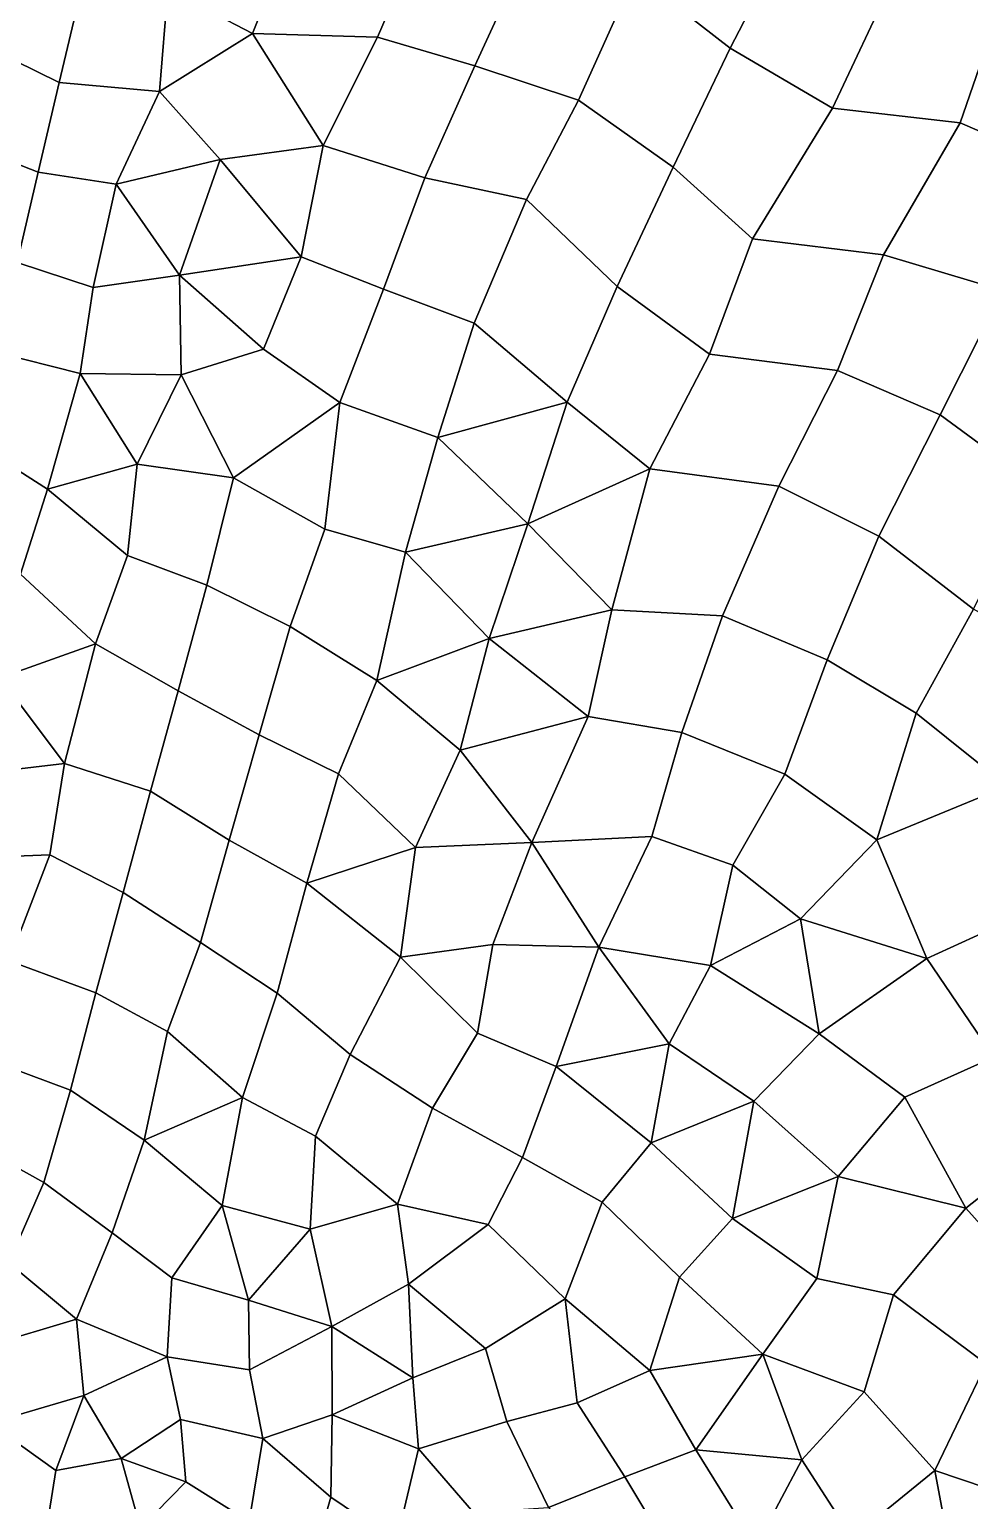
# Model space of a CAD drawing. Extents: x 391089 to 406232, y 6461839 to 6471033.
# Drawn here: x 402570.8 to 402621.2, y 6469745.9 to 6469824.8 of the extents above; entities that cross this region are included whole.
import ezdxf

# ---------------------------------------------------------------- set-up
doc = ezdxf.new("R2010")
doc.units = 0
doc.layers.add('MESH_ELEMS', color=18, linetype='CONTINUOUS')
doc.layers.add('MESH_NODES', color=18, linetype='CONTINUOUS')

msp = doc.modelspace()

# ---------------------------------------------------------------- linework, layer by layer
at = {"layer": 'MESH_ELEMS', "color": 178}
for points in [[(402603.303, 6469827.74, 1.099), (402608.401, 6469823.76, 1.054), (402611.311, 6469829.39, 1.051), (402606.092, 6469834.27, 1.086)], [(402585.131, 6469830.44, 1.31), (402580.855, 6469832.54, 1.29), (402578.254, 6469826.92, 1.267), (402582.798, 6469824.56, 1.26)], [(402589.492, 6469824.35, 1.244), (402592.102, 6469830.42, 1.265), (402585.131, 6469830.44, 1.31), (402582.798, 6469824.56, 1.26)], [(402594.704, 6469822.82, 1.202), (402597.635, 6469829.19, 1.117), (402592.102, 6469830.42, 1.265), (402589.492, 6469824.35, 1.244)], [(402573.575, 6469826.75, 1.242), (402568.573, 6469829.78, 1.12), (402567.628, 6469824.29, 0.926), (402572.443, 6469821.93, 1.468)], [(402600.269, 6469820.98, 1.223), (402603.303, 6469827.74, 1.099), (402597.635, 6469829.19, 1.117), (402594.704, 6469822.82, 1.202)], [(402608.401, 6469823.76, 1.054), (402613.873, 6469820.54, 0.961), (402617.121, 6469827.42, 1.066), (402611.311, 6469829.39, 1.051)], [(402608.401, 6469823.76, 1.054), (402603.303, 6469827.74, 1.099), (402600.269, 6469820.98, 1.223), (402605.349, 6469817.38, 1.116)], [(402577.807, 6469821.45, 1.27), (402578.254, 6469826.92, 1.267), (402573.575, 6469826.75, 1.242), (402572.443, 6469821.93, 1.468)], [(402578.254, 6469826.92, 1.267), (402577.807, 6469821.45, 1.27), (402582.798, 6469824.56, 1.26), (402578.254, 6469826.92, 1.267)], [(402620.727, 6469819.76, 1.076), (402622.952, 6469826.24, 1.129), (402617.121, 6469827.42, 1.066), (402613.873, 6469820.54, 0.961)], [(402626.282, 6469817.36, 1.166), (402629.634, 6469824.36, 1.213), (402622.952, 6469826.24, 1.129), (402620.727, 6469819.76, 1.076)], [(402582.798, 6469824.56, 1.26), (402577.807, 6469821.45, 1.27), (402581.071, 6469817.79, 1.269), (402586.58, 6469818.54, 1.174)], [(402586.58, 6469818.54, 1.174), (402589.492, 6469824.35, 1.244), (402582.798, 6469824.56, 1.26), (402586.58, 6469818.54, 1.174)], [(402592.028, 6469816.82, 1.169), (402594.704, 6469822.82, 1.202), (402589.492, 6469824.35, 1.244), (402586.58, 6469818.54, 1.174)], [(402572.443, 6469821.93, 1.468), (402567.628, 6469824.29, 0.926), (402566.916, 6469818.84, 1.145), (402571.311, 6469817.11, 1.54)], [(402605.349, 6469817.38, 1.116), (402609.593, 6469813.55, 1.042), (402613.873, 6469820.54, 0.961), (402608.401, 6469823.76, 1.054)], [(402597.484, 6469815.65, 1.191), (402600.269, 6469820.98, 1.223), (402594.704, 6469822.82, 1.202), (402592.028, 6469816.82, 1.169)], [(402575.485, 6469816.47, 1.466), (402577.807, 6469821.45, 1.27), (402572.443, 6469821.93, 1.468), (402571.311, 6469817.11, 1.54)], [(402575.485, 6469816.47, 1.466), (402581.071, 6469817.79, 1.269), (402577.807, 6469821.45, 1.27), (402575.485, 6469816.47, 1.466)], [(402605.349, 6469817.38, 1.116), (402600.269, 6469820.98, 1.223), (402597.484, 6469815.65, 1.191), (402602.343, 6469810.98, 1.114)], [(402616.611, 6469812.68, 1.011), (402620.727, 6469819.76, 1.076), (402613.873, 6469820.54, 0.961), (402609.593, 6469813.55, 1.042)], [(402623.003, 6469810.78, 1.116), (402626.282, 6469817.36, 1.166), (402620.727, 6469819.76, 1.076), (402616.611, 6469812.68, 1.011)], [(402566.446, 6469814.31, 1.325), (402570.176, 6469812.28, 1.581), (402571.311, 6469817.11, 1.54), (402566.916, 6469818.84, 1.145)], [(402585.398, 6469812.58, 1.252), (402586.58, 6469818.54, 1.174), (402581.071, 6469817.79, 1.269), (402585.398, 6469812.58, 1.252)], [(402585.398, 6469812.58, 1.252), (402589.813, 6469810.85, 1.144), (402592.028, 6469816.82, 1.169), (402586.58, 6469818.54, 1.174)], [(402581.071, 6469817.79, 1.269), (402575.485, 6469816.47, 1.466), (402578.875, 6469811.59, 1.43), (402581.071, 6469817.79, 1.269)], [(402578.875, 6469811.59, 1.43), (402585.398, 6469812.58, 1.252), (402581.071, 6469817.79, 1.269), (402578.875, 6469811.59, 1.43)], [(402609.593, 6469813.55, 1.042), (402605.349, 6469817.38, 1.116), (402602.343, 6469810.98, 1.114), (402607.281, 6469807.37, 1.066)], [(402575.485, 6469816.47, 1.466), (402571.311, 6469817.11, 1.54), (402570.176, 6469812.28, 1.581), (402574.264, 6469810.94, 1.42)], [(402574.264, 6469810.94, 1.42), (402578.875, 6469811.59, 1.43), (402575.485, 6469816.47, 1.466), (402574.264, 6469810.94, 1.42)], [(402592.028, 6469816.82, 1.169), (402589.813, 6469810.85, 1.144), (402594.67, 6469809.02, 1.099), (402597.484, 6469815.65, 1.191)], [(402594.67, 6469809.02, 1.099), (402599.653, 6469804.78, 1.083), (402602.343, 6469810.98, 1.114), (402597.484, 6469815.65, 1.191)], [(402609.593, 6469813.55, 1.042), (402607.281, 6469807.37, 1.066), (402614.145, 6469806.49, 1.047), (402616.611, 6469812.68, 1.011)], [(402583.389, 6469807.63, 1.216), (402585.398, 6469812.58, 1.252), (402578.875, 6469811.59, 1.43), (402583.389, 6469807.63, 1.216)], [(402583.389, 6469807.63, 1.216), (402587.474, 6469804.77, 1.103), (402589.813, 6469810.85, 1.144), (402585.398, 6469812.58, 1.252)], [(402619.65, 6469804.11, 1.07), (402623.003, 6469810.78, 1.116), (402616.611, 6469812.68, 1.011), (402614.145, 6469806.49, 1.047)], [(402569.028, 6469807.46, 1.367), (402573.552, 6469806.32, 1.224), (402574.264, 6469810.94, 1.42), (402570.176, 6469812.28, 1.581)], [(402578.965, 6469806.26, 1.212), (402578.875, 6469811.59, 1.43), (402574.264, 6469810.94, 1.42), (402573.552, 6469806.32, 1.224)], [(402578.875, 6469811.59, 1.43), (402578.965, 6469806.26, 1.212), (402583.389, 6469807.63, 1.216), (402578.875, 6469811.59, 1.43)], [(402607.281, 6469807.37, 1.066), (402602.343, 6469810.98, 1.114), (402599.653, 6469804.78, 1.083), (402604.098, 6469801.22, 1.09)], [(402592.727, 6469802.89, 1.01), (402594.67, 6469809.02, 1.099), (402589.813, 6469810.85, 1.144), (402587.474, 6469804.77, 1.103)], [(402619.65, 6469804.11, 1.07), (402624.711, 6469800.39, 1.136), (402628.186, 6469806.99, 1.196), (402623.003, 6469810.78, 1.116)], [(402592.727, 6469802.89, 1.01), (402599.653, 6469804.78, 1.083), (402594.67, 6469809.02, 1.099), (402592.727, 6469802.89, 1.01)], [(402573.552, 6469806.32, 1.224), (402569.028, 6469807.46, 1.367), (402567.829, 6469802.66, 1.182), (402571.802, 6469800.12, 1.077)], [(402581.775, 6469800.74, 1.03), (402587.474, 6469804.77, 1.103), (402583.389, 6469807.63, 1.216), (402578.965, 6469806.26, 1.212)], [(402611.001, 6469800.29, 1.055), (402614.145, 6469806.49, 1.047), (402607.281, 6469807.37, 1.066), (402604.098, 6469801.22, 1.09)], [(402573.552, 6469806.32, 1.224), (402571.802, 6469800.12, 1.077), (402576.618, 6469801.47, 0.989), (402573.552, 6469806.32, 1.224)], [(402576.618, 6469801.47, 0.989), (402578.965, 6469806.26, 1.212), (402573.552, 6469806.32, 1.224), (402576.618, 6469801.47, 0.989)], [(402576.618, 6469801.47, 0.989), (402581.775, 6469800.74, 1.03), (402578.965, 6469806.26, 1.212), (402576.618, 6469801.47, 0.989)], [(402616.358, 6469797.6, 1.048), (402619.65, 6469804.11, 1.07), (402614.145, 6469806.49, 1.047), (402611.001, 6469800.29, 1.055)], [(402581.775, 6469800.74, 1.03), (402586.672, 6469797.98, 0.898), (402587.474, 6469804.77, 1.103), (402581.775, 6469800.74, 1.03)], [(402586.672, 6469797.98, 0.898), (402590.995, 6469796.75, 1.035), (402592.727, 6469802.89, 1.01), (402587.474, 6469804.77, 1.103)], [(402592.727, 6469802.89, 1.01), (402597.553, 6469798.27, 1.056), (402599.653, 6469804.78, 1.083), (402592.727, 6469802.89, 1.01)], [(402604.098, 6469801.22, 1.09), (402599.653, 6469804.78, 1.083), (402597.553, 6469798.27, 1.056), (402604.098, 6469801.22, 1.09)], [(402616.358, 6469797.6, 1.048), (402621.433, 6469793.7, 1.102), (402624.711, 6469800.39, 1.136), (402619.65, 6469804.11, 1.07)], [(402566.624, 6469797.85, 1.196), (402570.371, 6469795.56, 0.894), (402571.802, 6469800.12, 1.077), (402567.829, 6469802.66, 1.182)], [(402597.553, 6469798.27, 1.056), (402592.727, 6469802.89, 1.01), (402590.995, 6469796.75, 1.035), (402597.553, 6469798.27, 1.056)], [(402576.618, 6469801.47, 0.989), (402571.802, 6469800.12, 1.077), (402576.091, 6469796.56, 1.008), (402576.618, 6469801.47, 0.989)], [(402576.091, 6469796.56, 1.008), (402580.35, 6469794.98, 0.913), (402581.775, 6469800.74, 1.03), (402576.618, 6469801.47, 0.989)], [(402586.672, 6469797.98, 0.898), (402581.775, 6469800.74, 1.03), (402580.35, 6469794.98, 0.913), (402584.815, 6469792.76, 1.186)], [(402602.052, 6469793.66, 1.097), (402604.098, 6469801.22, 1.09), (402597.553, 6469798.27, 1.056), (402602.052, 6469793.66, 1.097)], [(402607.977, 6469793.33, 1.045), (402611.001, 6469800.29, 1.055), (402604.098, 6469801.22, 1.09), (402602.052, 6469793.66, 1.097)], [(402576.091, 6469796.56, 1.008), (402571.802, 6469800.12, 1.077), (402570.371, 6469795.56, 0.894), (402574.377, 6469791.84, 1.239)], [(402616.358, 6469797.6, 1.048), (402611.001, 6469800.29, 1.055), (402607.977, 6469793.33, 1.045), (402613.601, 6469790.98, 1.02)], [(402590.995, 6469796.75, 1.035), (402586.672, 6469797.98, 0.898), (402584.815, 6469792.76, 1.186), (402589.457, 6469789.87, 1.089)], [(402590.995, 6469796.75, 1.035), (402595.487, 6469792.12, 1.085), (402597.553, 6469798.27, 1.056), (402590.995, 6469796.75, 1.035)], [(402595.487, 6469792.12, 1.085), (402602.052, 6469793.66, 1.097), (402597.553, 6469798.27, 1.056), (402595.487, 6469792.12, 1.085)], [(402621.433, 6469793.7, 1.102), (402616.358, 6469797.6, 1.048), (402613.601, 6469790.98, 1.02), (402618.359, 6469788.11, 1.079)], [(402595.487, 6469792.12, 1.085), (402590.995, 6469796.75, 1.035), (402589.457, 6469789.87, 1.089), (402595.487, 6469792.12, 1.085)], [(402580.35, 6469794.98, 0.913), (402576.091, 6469796.56, 1.008), (402574.377, 6469791.84, 1.239), (402578.816, 6469789.32, 1.181)], [(402570.371, 6469795.56, 0.894), (402569.269, 6469790.01, 1.189), (402574.377, 6469791.84, 1.239), (402570.371, 6469795.56, 0.894)], [(402578.816, 6469789.32, 1.181), (402583.15, 6469786.95, 1.122), (402584.815, 6469792.76, 1.186), (402580.35, 6469794.98, 0.913)], [(402600.784, 6469787.93, 1.068), (402602.052, 6469793.66, 1.097), (402595.487, 6469792.12, 1.085), (402600.784, 6469787.93, 1.068)], [(402605.806, 6469787.08, 1.012), (402607.977, 6469793.33, 1.045), (402602.052, 6469793.66, 1.097), (402600.784, 6469787.93, 1.068)], [(402618.359, 6469788.11, 1.079), (402623.236, 6469784.21, 1.148), (402626.953, 6469790.6, 1.181), (402621.433, 6469793.7, 1.102)], [(402605.806, 6469787.08, 1.012), (402611.326, 6469784.84, 0.981), (402613.601, 6469790.98, 1.02), (402607.977, 6469793.33, 1.045)], [(402583.15, 6469786.95, 1.122), (402587.405, 6469784.87, 0.954), (402589.457, 6469789.87, 1.089), (402584.815, 6469792.76, 1.186)], [(402595.487, 6469792.12, 1.085), (402589.457, 6469789.87, 1.089), (402593.919, 6469786.13, 1.053), (402595.487, 6469792.12, 1.085)], [(402595.487, 6469792.12, 1.085), (402593.919, 6469786.13, 1.053), (402600.784, 6469787.93, 1.068), (402595.487, 6469792.12, 1.085)], [(402572.728, 6469785.41, 1.179), (402574.377, 6469791.84, 1.239), (402569.269, 6469790.01, 1.189), (402572.728, 6469785.41, 1.179)], [(402572.728, 6469785.41, 1.179), (402577.327, 6469783.93, 1.062), (402578.816, 6469789.32, 1.181), (402574.377, 6469791.84, 1.239)], [(402611.326, 6469784.84, 0.981), (402616.251, 6469781.33, 1.045), (402618.359, 6469788.11, 1.079), (402613.601, 6469790.98, 1.02)], [(402568.018, 6469784.87, 1.204), (402572.728, 6469785.41, 1.179), (402569.269, 6469790.01, 1.189), (402568.018, 6469784.87, 1.204)], [(402587.405, 6469784.87, 0.954), (402591.54, 6469780.92, 0.93), (402593.919, 6469786.13, 1.053), (402589.457, 6469789.87, 1.089)], [(402583.15, 6469786.95, 1.122), (402578.816, 6469789.32, 1.181), (402577.327, 6469783.93, 1.062), (402581.54, 6469781.31, 1.063)], [(402616.251, 6469781.33, 1.045), (402623.236, 6469784.21, 1.148), (402618.359, 6469788.11, 1.079), (402616.251, 6469781.33, 1.045)], [(402600.784, 6469787.93, 1.068), (402593.919, 6469786.13, 1.053), (402597.763, 6469781.18, 0.981), (402600.784, 6469787.93, 1.068)], [(402604.199, 6469781.5, 0.956), (402605.806, 6469787.08, 1.012), (402600.784, 6469787.93, 1.068), (402597.763, 6469781.18, 0.981)], [(402587.405, 6469784.87, 0.954), (402583.15, 6469786.95, 1.122), (402581.54, 6469781.31, 1.063), (402585.706, 6469779.01, 0.988)], [(402604.199, 6469781.5, 0.956), (402608.54, 6469779.97, 0.936), (402611.326, 6469784.84, 0.981), (402605.806, 6469787.08, 1.012)], [(402593.919, 6469786.13, 1.053), (402591.54, 6469780.92, 0.93), (402597.763, 6469781.18, 0.981), (402593.919, 6469786.13, 1.053)], [(402571.94, 6469780.52, 1.508), (402572.728, 6469785.41, 1.179), (402568.018, 6469784.87, 1.204), (402567.341, 6469780.34, 1.369)], [(402577.327, 6469783.93, 1.062), (402572.728, 6469785.41, 1.179), (402571.94, 6469780.52, 1.508), (402575.866, 6469778.5, 1.247)], [(402587.405, 6469784.87, 0.954), (402585.706, 6469779.01, 0.988), (402591.54, 6469780.92, 0.93), (402587.405, 6469784.87, 0.954)], [(402616.251, 6469781.33, 1.045), (402611.326, 6469784.84, 0.981), (402608.54, 6469779.97, 0.936), (402612.174, 6469777.09, 0.994)], [(402623.938, 6469777.26, 1.129), (402623.236, 6469784.21, 1.148), (402616.251, 6469781.33, 1.045), (402618.932, 6469774.96, 1.06)], [(402575.866, 6469778.5, 1.247), (402580.001, 6469775.82, 1.125), (402581.54, 6469781.31, 1.063), (402577.327, 6469783.93, 1.062)], [(402580.001, 6469775.82, 1.125), (402584.118, 6469773.1, 1.068), (402585.706, 6469779.01, 0.988), (402581.54, 6469781.31, 1.063)], [(402595.683, 6469775.72, 0.849), (402597.763, 6469781.18, 0.981), (402591.54, 6469780.92, 0.93), (402590.732, 6469775.03, 0.915)], [(402597.763, 6469781.18, 0.981), (402595.683, 6469775.72, 0.849), (402601.355, 6469775.57, 0.89), (402597.763, 6469781.18, 0.981)], [(402601.355, 6469775.57, 0.89), (402604.199, 6469781.5, 0.956), (402597.763, 6469781.18, 0.981), (402601.355, 6469775.57, 0.89)], [(402604.199, 6469781.5, 0.956), (402601.355, 6469775.57, 0.89), (402607.349, 6469774.59, 0.956), (402608.54, 6469779.97, 0.936)], [(402612.174, 6469777.09, 0.994), (402618.932, 6469774.96, 1.06), (402616.251, 6469781.33, 1.045), (402612.174, 6469777.09, 0.994)], [(402571.94, 6469780.52, 1.508), (402567.341, 6469780.34, 1.369), (402569.761, 6469774.84, 1.475), (402571.94, 6469780.52, 1.508)], [(402569.761, 6469774.84, 1.475), (402574.408, 6469773.12, 1.394), (402575.866, 6469778.5, 1.247), (402571.94, 6469780.52, 1.508)], [(402585.706, 6469779.01, 0.988), (402590.732, 6469775.03, 0.915), (402591.54, 6469780.92, 0.93), (402585.706, 6469779.01, 0.988)], [(402608.54, 6469779.97, 0.936), (402607.349, 6469774.59, 0.956), (402612.174, 6469777.09, 0.994), (402608.54, 6469779.97, 0.936)], [(402590.732, 6469775.03, 0.915), (402585.706, 6469779.01, 0.988), (402584.118, 6469773.1, 1.068), (402588.032, 6469769.82, 1.046)], [(402574.408, 6469773.12, 1.394), (402578.238, 6469771.06, 1.291), (402580.001, 6469775.82, 1.125), (402575.866, 6469778.5, 1.247)], [(402613.16, 6469770.93, 1.04), (402612.174, 6469777.09, 0.994), (402607.349, 6469774.59, 0.956), (402613.16, 6469770.93, 1.04)], [(402612.174, 6469777.09, 0.994), (402613.16, 6469770.93, 1.04), (402618.932, 6469774.96, 1.06), (402612.174, 6469777.09, 0.994)], [(402623.938, 6469777.26, 1.129), (402618.932, 6469774.96, 1.06), (402622.52, 6469769.67, 1.114), (402627.566, 6469772.93, 1.176)], [(402584.118, 6469773.1, 1.068), (402580.001, 6469775.82, 1.125), (402578.238, 6469771.06, 1.291), (402582.265, 6469767.51, 1.246)], [(402595.683, 6469775.72, 0.849), (402590.732, 6469775.03, 0.915), (402594.862, 6469770.97, 0.904), (402595.683, 6469775.72, 0.849)], [(402601.355, 6469775.57, 0.89), (402595.683, 6469775.72, 0.849), (402594.862, 6469770.97, 0.904), (402599.071, 6469769.17, 0.922)], [(402599.071, 6469769.17, 0.922), (402605.133, 6469770.39, 0.965), (402601.355, 6469775.57, 0.89), (402599.071, 6469769.17, 0.922)], [(402601.355, 6469775.57, 0.89), (402605.133, 6469770.39, 0.965), (402607.349, 6469774.59, 0.956), (402601.355, 6469775.57, 0.89)], [(402574.408, 6469773.12, 1.394), (402569.761, 6469774.84, 1.475), (402568.516, 6469769.58, 1.535), (402573.04, 6469767.91, 1.51)], [(402594.862, 6469770.97, 0.904), (402590.732, 6469775.03, 0.915), (402588.032, 6469769.82, 1.046), (402592.436, 6469766.95, 1.017)], [(402617.754, 6469767.53, 1.093), (402622.52, 6469769.67, 1.114), (402618.932, 6469774.96, 1.06), (402613.16, 6469770.93, 1.04)], [(402607.349, 6469774.59, 0.956), (402605.133, 6469770.39, 0.965), (402609.67, 6469767.31, 1.04), (402613.16, 6469770.93, 1.04)], [(402573.04, 6469767.91, 1.51), (402576.985, 6469765.22, 1.431), (402578.238, 6469771.06, 1.291), (402574.408, 6469773.12, 1.394)], [(402582.265, 6469767.51, 1.246), (402586.169, 6469765.44, 1.168), (402588.032, 6469769.82, 1.046), (402584.118, 6469773.1, 1.068)], [(402576.985, 6469765.22, 1.431), (402582.265, 6469767.51, 1.246), (402578.238, 6469771.06, 1.291), (402576.985, 6469765.22, 1.431)], [(402594.862, 6469770.97, 0.904), (402592.436, 6469766.95, 1.017), (402597.27, 6469764.3, 1.017), (402599.071, 6469769.17, 0.922)], [(402613.16, 6469770.93, 1.04), (402609.67, 6469767.31, 1.04), (402614.184, 6469763.28, 1.11), (402617.754, 6469767.53, 1.093)], [(402599.071, 6469769.17, 0.922), (402604.156, 6469765.08, 1.019), (402605.133, 6469770.39, 0.965), (402599.071, 6469769.17, 0.922)], [(402605.133, 6469770.39, 0.965), (402604.156, 6469765.08, 1.019), (402609.67, 6469767.31, 1.04), (402605.133, 6469770.39, 0.965)], [(402567.726, 6469765.11, 1.466), (402571.608, 6469762.96, 1.421), (402573.04, 6469767.91, 1.51), (402568.516, 6469769.58, 1.535)], [(402586.169, 6469765.44, 1.168), (402590.56, 6469761.8, 1.154), (402592.436, 6469766.95, 1.017), (402588.032, 6469769.82, 1.046)], [(402601.541, 6469761.91, 1.051), (402604.156, 6469765.08, 1.019), (402599.071, 6469769.17, 0.922), (402597.27, 6469764.3, 1.017)], [(402625.419, 6469765.04, 1.181), (402622.52, 6469769.67, 1.114), (402617.754, 6469767.53, 1.093), (402621.021, 6469761.58, 1.176)], [(402571.608, 6469762.96, 1.421), (402575.275, 6469760.26, 1.378), (402576.985, 6469765.22, 1.431), (402573.04, 6469767.91, 1.51)], [(402582.265, 6469767.51, 1.246), (402576.985, 6469765.22, 1.431), (402581.169, 6469761.72, 1.365), (402582.265, 6469767.51, 1.246)], [(402586.169, 6469765.44, 1.168), (402582.265, 6469767.51, 1.246), (402581.169, 6469761.72, 1.365), (402585.887, 6469760.45, 1.272)], [(402590.56, 6469761.8, 1.154), (402595.431, 6469760.7, 1.095), (402597.27, 6469764.3, 1.017), (402592.436, 6469766.95, 1.017)], [(402604.156, 6469765.08, 1.019), (402608.529, 6469761.02, 1.051), (402609.67, 6469767.31, 1.04), (402604.156, 6469765.08, 1.019)], [(402608.529, 6469761.02, 1.051), (402614.184, 6469763.28, 1.11), (402609.67, 6469767.31, 1.04), (402608.529, 6469761.02, 1.051)], [(402621.021, 6469761.58, 1.176), (402617.754, 6469767.53, 1.093), (402614.184, 6469763.28, 1.11), (402621.021, 6469761.58, 1.176)], [(402575.275, 6469760.26, 1.378), (402578.475, 6469757.84, 1.332), (402581.169, 6469761.72, 1.365), (402576.985, 6469765.22, 1.431)], [(402590.56, 6469761.8, 1.154), (402586.169, 6469765.44, 1.168), (402585.887, 6469760.45, 1.272), (402590.56, 6469761.8, 1.154)], [(402571.608, 6469762.96, 1.421), (402567.726, 6469765.11, 1.466), (402566.272, 6469760.34, 1.354), (402569.731, 6469758.65, 1.321)], [(402601.541, 6469761.91, 1.051), (402605.684, 6469757.89, 1.036), (402608.529, 6469761.02, 1.051), (402604.156, 6469765.08, 1.019)], [(402625.033, 6469757.12, 1.196), (402629.849, 6469760.81, 1.218), (402625.419, 6469765.04, 1.181), (402621.021, 6469761.58, 1.176)], [(402601.541, 6469761.91, 1.051), (402597.27, 6469764.3, 1.017), (402595.431, 6469760.7, 1.095), (402599.559, 6469756.72, 1.094)], [(402575.275, 6469760.26, 1.378), (402571.608, 6469762.96, 1.421), (402569.731, 6469758.65, 1.321), (402573.357, 6469755.63, 1.276)], [(402614.184, 6469763.28, 1.11), (402608.529, 6469761.02, 1.051), (402613.033, 6469757.81, 1.102), (402614.184, 6469763.28, 1.11)], [(402617.143, 6469756.93, 1.144), (402621.021, 6469761.58, 1.176), (402614.184, 6469763.28, 1.11), (402613.033, 6469757.81, 1.102)], [(402581.169, 6469761.72, 1.365), (402578.475, 6469757.84, 1.332), (402582.578, 6469756.65, 1.346), (402581.169, 6469761.72, 1.365)], [(402581.169, 6469761.72, 1.365), (402582.578, 6469756.65, 1.346), (402585.887, 6469760.45, 1.272), (402581.169, 6469761.72, 1.365)], [(402591.163, 6469757.5, 1.198), (402590.56, 6469761.8, 1.154), (402585.887, 6469760.45, 1.272), (402587.047, 6469755.24, 1.291)], [(402591.163, 6469757.5, 1.198), (402595.431, 6469760.7, 1.095), (402590.56, 6469761.8, 1.154), (402591.163, 6469757.5, 1.198)], [(402599.559, 6469756.72, 1.094), (402604.089, 6469752.87, 1.095), (402605.684, 6469757.89, 1.036), (402601.541, 6469761.91, 1.051)], [(402625.033, 6469757.12, 1.196), (402621.021, 6469761.58, 1.176), (402617.143, 6469756.93, 1.144), (402622.125, 6469753.24, 1.173)], [(402595.277, 6469754.06, 1.166), (402599.559, 6469756.72, 1.094), (402595.431, 6469760.7, 1.095), (402591.163, 6469757.5, 1.198)], [(402613.033, 6469757.81, 1.102), (402608.529, 6469761.02, 1.051), (402605.684, 6469757.89, 1.036), (402610.142, 6469753.76, 1.087)], [(402578.475, 6469757.84, 1.332), (402575.275, 6469760.26, 1.378), (402573.357, 6469755.63, 1.276), (402578.218, 6469753.61, 1.263)], [(402587.047, 6469755.24, 1.291), (402585.887, 6469760.45, 1.272), (402582.578, 6469756.65, 1.346), (402587.047, 6469755.24, 1.291)], [(402573.357, 6469755.63, 1.276), (402569.731, 6469758.65, 1.321), (402568.569, 6469754.2, 1.207), (402573.357, 6469755.63, 1.276)], [(402582.578, 6469756.65, 1.346), (402578.475, 6469757.84, 1.332), (402578.218, 6469753.61, 1.263), (402582.634, 6469752.92, 1.27)], [(402587.047, 6469755.24, 1.291), (402591.397, 6469752.49, 1.238), (402591.163, 6469757.5, 1.198), (402587.047, 6469755.24, 1.291)], [(402591.397, 6469752.49, 1.238), (402595.277, 6469754.06, 1.166), (402591.163, 6469757.5, 1.198), (402591.397, 6469752.49, 1.238)], [(402604.089, 6469752.87, 1.095), (402610.142, 6469753.76, 1.087), (402605.684, 6469757.89, 1.036), (402604.089, 6469752.87, 1.095)], [(402615.586, 6469751.73, 1.14), (402617.143, 6469756.93, 1.144), (402613.033, 6469757.81, 1.102), (402610.142, 6469753.76, 1.087)], [(402582.578, 6469756.65, 1.346), (402582.634, 6469752.92, 1.27), (402587.047, 6469755.24, 1.291), (402582.578, 6469756.65, 1.346)], [(402600.19, 6469751.15, 1.145), (402599.559, 6469756.72, 1.094), (402595.277, 6469754.06, 1.166), (402596.434, 6469750.14, 1.188)], [(402600.19, 6469751.15, 1.145), (402604.089, 6469752.87, 1.095), (402599.559, 6469756.72, 1.094), (402600.19, 6469751.15, 1.145)], [(402615.586, 6469751.73, 1.14), (402619.374, 6469747.51, 1.174), (402622.125, 6469753.24, 1.173), (402617.143, 6469756.93, 1.144)], [(402568.703, 6469750.05, 1.115), (402573.749, 6469751.54, 1.188), (402573.357, 6469755.63, 1.276), (402568.569, 6469754.2, 1.207)], [(402573.357, 6469755.63, 1.276), (402573.749, 6469751.54, 1.188), (402578.218, 6469753.61, 1.263), (402573.357, 6469755.63, 1.276)], [(402587.073, 6469750.51, 1.239), (402587.047, 6469755.24, 1.291), (402582.634, 6469752.92, 1.27), (402583.35, 6469749.23, 1.212)], [(402587.047, 6469755.24, 1.291), (402587.073, 6469750.51, 1.239), (402591.397, 6469752.49, 1.238), (402587.047, 6469755.24, 1.291)], [(402573.749, 6469751.54, 1.188), (402575.757, 6469748.16, 1.139), (402578.931, 6469750.25, 1.205), (402578.218, 6469753.61, 1.263)], [(402578.931, 6469750.25, 1.205), (402583.35, 6469749.23, 1.212), (402582.634, 6469752.92, 1.27), (402578.218, 6469753.61, 1.263)], [(402591.397, 6469752.49, 1.238), (402591.698, 6469748.68, 1.208), (402596.434, 6469750.14, 1.188), (402595.277, 6469754.06, 1.166)], [(402604.089, 6469752.87, 1.095), (402606.556, 6469748.63, 1.165), (402610.142, 6469753.76, 1.087), (402604.089, 6469752.87, 1.095)], [(402610.142, 6469753.76, 1.087), (402606.556, 6469748.63, 1.165), (402612.244, 6469748.09, 1.167), (402610.142, 6469753.76, 1.087)], [(402612.244, 6469748.09, 1.167), (402615.586, 6469751.73, 1.14), (402610.142, 6469753.76, 1.087), (402612.244, 6469748.09, 1.167)], [(402602.759, 6469747.17, 1.191), (402606.556, 6469748.63, 1.165), (402604.089, 6469752.87, 1.095), (402600.19, 6469751.15, 1.145)], [(402626.305, 6469749.92, 1.215), (402622.125, 6469753.24, 1.173), (402619.374, 6469747.51, 1.174), (402624.97, 6469745.63, 1.202)], [(402587.073, 6469750.51, 1.239), (402591.698, 6469748.68, 1.208), (402591.397, 6469752.49, 1.238), (402587.073, 6469750.51, 1.239)], [(402573.749, 6469751.54, 1.188), (402568.703, 6469750.05, 1.115), (402572.26, 6469747.51, 1.116), (402573.749, 6469751.54, 1.188)], [(402575.757, 6469748.16, 1.139), (402573.749, 6469751.54, 1.188), (402572.26, 6469747.51, 1.116), (402575.757, 6469748.16, 1.139)], [(402600.19, 6469751.15, 1.145), (402596.434, 6469750.14, 1.188), (402598.662, 6469745.54, 1.213), (402602.759, 6469747.17, 1.191)], [(402612.244, 6469748.09, 1.167), (402614.931, 6469743.9, 1.209), (402619.374, 6469747.51, 1.174), (402615.586, 6469751.73, 1.14)], [(402575.757, 6469748.16, 1.139), (402579.215, 6469746.91, 1.136), (402578.931, 6469750.25, 1.205), (402575.757, 6469748.16, 1.139)], [(402583.35, 6469749.23, 1.212), (402578.931, 6469750.25, 1.205), (402579.215, 6469746.91, 1.136), (402582.61, 6469744.78, 1.117)], [(402583.35, 6469749.23, 1.212), (402586.998, 6469746.08, 1.17), (402587.073, 6469750.51, 1.239), (402583.35, 6469749.23, 1.212)], [(402586.998, 6469746.08, 1.17), (402590.512, 6469743.72, 1.154), (402591.698, 6469748.68, 1.208), (402587.073, 6469750.51, 1.239)], [(402572.26, 6469747.51, 1.116), (402568.703, 6469750.05, 1.115), (402567.289, 6469745.37, 1.089), (402571.712, 6469744.14, 1.117)], [(402594.639, 6469745.26, 1.192), (402598.662, 6469745.54, 1.213), (402596.434, 6469750.14, 1.188), (402591.698, 6469748.68, 1.208)], [(402586.998, 6469746.08, 1.17), (402583.35, 6469749.23, 1.212), (402582.61, 6469744.78, 1.117), (402586.004, 6469742.65, 1.114)], [(402591.698, 6469748.68, 1.208), (402590.512, 6469743.72, 1.154), (402594.639, 6469745.26, 1.192), (402591.698, 6469748.68, 1.208)], [(402571.712, 6469744.14, 1.117), (402576.79, 6469744.42, 1.103), (402575.757, 6469748.16, 1.139), (402572.26, 6469747.51, 1.116)], [(402576.79, 6469744.42, 1.103), (402579.215, 6469746.91, 1.136), (402575.757, 6469748.16, 1.139), (402576.79, 6469744.42, 1.103)], [(402606.556, 6469748.63, 1.165), (402602.759, 6469747.17, 1.191), (402605.179, 6469743.12, 1.251), (402609.774, 6469743.44, 1.244)], [(402606.556, 6469748.63, 1.165), (402609.774, 6469743.44, 1.244), (402612.244, 6469748.09, 1.167), (402606.556, 6469748.63, 1.165)], [(402614.931, 6469743.9, 1.209), (402612.244, 6469748.09, 1.167), (402609.774, 6469743.44, 1.244), (402614.931, 6469743.9, 1.209)], [(402602.759, 6469747.17, 1.191), (402598.662, 6469745.54, 1.213), (402601.703, 6469742.01, 1.237), (402605.179, 6469743.12, 1.251)], [(402620.45, 6469741.69, 1.185), (402619.374, 6469747.51, 1.174), (402614.931, 6469743.9, 1.209), (402620.45, 6469741.69, 1.185)], [(402619.374, 6469747.51, 1.174), (402620.45, 6469741.69, 1.185), (402624.97, 6469745.63, 1.202), (402619.374, 6469747.51, 1.174)], [(402581.121, 6469742.32, 1.077), (402582.61, 6469744.78, 1.117), (402579.215, 6469746.91, 1.136), (402576.79, 6469744.42, 1.103)], [(402590.512, 6469743.72, 1.154), (402586.998, 6469746.08, 1.17), (402586.004, 6469742.65, 1.114), (402589.399, 6469740.52, 1.12)]]:
    msp.add_3dface(points, dxfattribs=at)
at = {"layer": 'MESH_NODES', "color": 18}
for p in [(402582.798, 6469824.56, 1.26), (402589.492, 6469824.35, 1.244), (402608.401, 6469823.76, 1.054), (402594.704, 6469822.82, 1.202), (402572.443, 6469821.93, 1.468), (402577.807, 6469821.45, 1.27), (402600.269, 6469820.98, 1.223), (402613.873, 6469820.54, 0.961), (402620.727, 6469819.76, 1.076), (402586.58, 6469818.54, 1.174), (402581.071, 6469817.79, 1.269), (402605.349, 6469817.38, 1.116), (402571.311, 6469817.11, 1.54), (402575.485, 6469816.47, 1.466), (402592.028, 6469816.82, 1.169), (402597.484, 6469815.65, 1.191), (402609.593, 6469813.55, 1.042), (402585.398, 6469812.58, 1.252), (402616.611, 6469812.68, 1.011), (402574.264, 6469810.94, 1.42), (402578.875, 6469811.59, 1.43), (402602.343, 6469810.98, 1.114), (402589.813, 6469810.85, 1.144), (402594.67, 6469809.02, 1.099), (402583.389, 6469807.63, 1.216), (402607.281, 6469807.37, 1.066), (402573.552, 6469806.32, 1.224), (402578.965, 6469806.26, 1.212), (402614.145, 6469806.49, 1.047), (402587.474, 6469804.77, 1.103), (402599.653, 6469804.78, 1.083), (402619.65, 6469804.11, 1.07), (402592.727, 6469802.89, 1.01), (402576.618, 6469801.47, 0.989), (402581.775, 6469800.74, 1.03), (402604.098, 6469801.22, 1.09), (402571.802, 6469800.12, 1.077), (402611.001, 6469800.29, 1.055), (402586.672, 6469797.98, 0.898), (402597.553, 6469798.27, 1.056), (402616.358, 6469797.6, 1.048), (402590.995, 6469796.75, 1.035), (402576.091, 6469796.56, 1.008), (402580.35, 6469794.98, 0.913), (402602.052, 6469793.66, 1.097), (402607.977, 6469793.33, 1.045), (402584.815, 6469792.76, 1.186), (402595.487, 6469792.12, 1.085), (402574.377, 6469791.84, 1.239), (402613.601, 6469790.98, 1.02), (402589.457, 6469789.87, 1.089), (402578.816, 6469789.32, 1.181), (402618.359, 6469788.11, 1.079), (402600.784, 6469787.93, 1.068), (402583.15, 6469786.95, 1.122), (402605.806, 6469787.08, 1.012), (402593.919, 6469786.13, 1.053), (402572.728, 6469785.41, 1.179), (402587.405, 6469784.87, 0.954), (402611.326, 6469784.84, 0.981), (402577.327, 6469783.93, 1.062), (402581.54, 6469781.31, 1.063), (402597.763, 6469781.18, 0.981), (402604.199, 6469781.5, 0.956), (402616.251, 6469781.33, 1.045), (402571.94, 6469780.52, 1.508), (402591.54, 6469780.92, 0.93), (402608.54, 6469779.97, 0.936), (402585.706, 6469779.01, 0.988), (402575.866, 6469778.5, 1.247), (402612.174, 6469777.09, 0.994), (402580.001, 6469775.82, 1.125), (402595.683, 6469775.72, 0.849), (402601.355, 6469775.57, 0.89), (402590.732, 6469775.03, 0.915), (402618.932, 6469774.96, 1.06), (402607.349, 6469774.59, 0.956), (402574.408, 6469773.12, 1.394), (402584.118, 6469773.1, 1.068), (402578.238, 6469771.06, 1.291), (402594.862, 6469770.97, 0.904), (402613.16, 6469770.93, 1.04), (402605.133, 6469770.39, 0.965), (402588.032, 6469769.82, 1.046), (402599.071, 6469769.17, 0.922), (402573.04, 6469767.91, 1.51), (402582.265, 6469767.51, 1.246), (402592.436, 6469766.95, 1.017), (402609.67, 6469767.31, 1.04), (402617.754, 6469767.53, 1.093), (402576.985, 6469765.22, 1.431), (402586.169, 6469765.44, 1.168), (402604.156, 6469765.08, 1.019), (402597.27, 6469764.3, 1.017), (402571.608, 6469762.96, 1.421), (402614.184, 6469763.28, 1.11), (402581.169, 6469761.72, 1.365), (402590.56, 6469761.8, 1.154), (402601.541, 6469761.91, 1.051), (402621.021, 6469761.58, 1.176), (402595.431, 6469760.7, 1.095), (402608.529, 6469761.02, 1.051), (402575.275, 6469760.26, 1.378), (402585.887, 6469760.45, 1.272), (402578.475, 6469757.84, 1.332), (402591.163, 6469757.5, 1.198), (402605.684, 6469757.89, 1.036), (402613.033, 6469757.81, 1.102), (402582.578, 6469756.65, 1.346), (402599.559, 6469756.72, 1.094), (402617.143, 6469756.93, 1.144), (402573.357, 6469755.63, 1.276), (402587.047, 6469755.24, 1.291), (402578.218, 6469753.61, 1.263), (402595.277, 6469754.06, 1.166), (402610.142, 6469753.76, 1.087), (402582.634, 6469752.92, 1.27), (402604.089, 6469752.87, 1.095), (402591.397, 6469752.49, 1.238), (402573.749, 6469751.54, 1.188), (402600.19, 6469751.15, 1.145), (402615.586, 6469751.73, 1.14), (402578.931, 6469750.25, 1.205), (402587.073, 6469750.51, 1.239), (402596.434, 6469750.14, 1.188), (402583.35, 6469749.23, 1.212), (402591.698, 6469748.68, 1.208), (402575.757, 6469748.16, 1.139), (402606.556, 6469748.63, 1.165), (402612.244, 6469748.09, 1.167), (402572.26, 6469747.51, 1.116), (402602.759, 6469747.17, 1.191), (402619.374, 6469747.51, 1.174), (402579.215, 6469746.91, 1.136), (402586.998, 6469746.08, 1.17)]:
    msp.add_point(p, dxfattribs=at)

doc.saveas('drawing.dxf')
